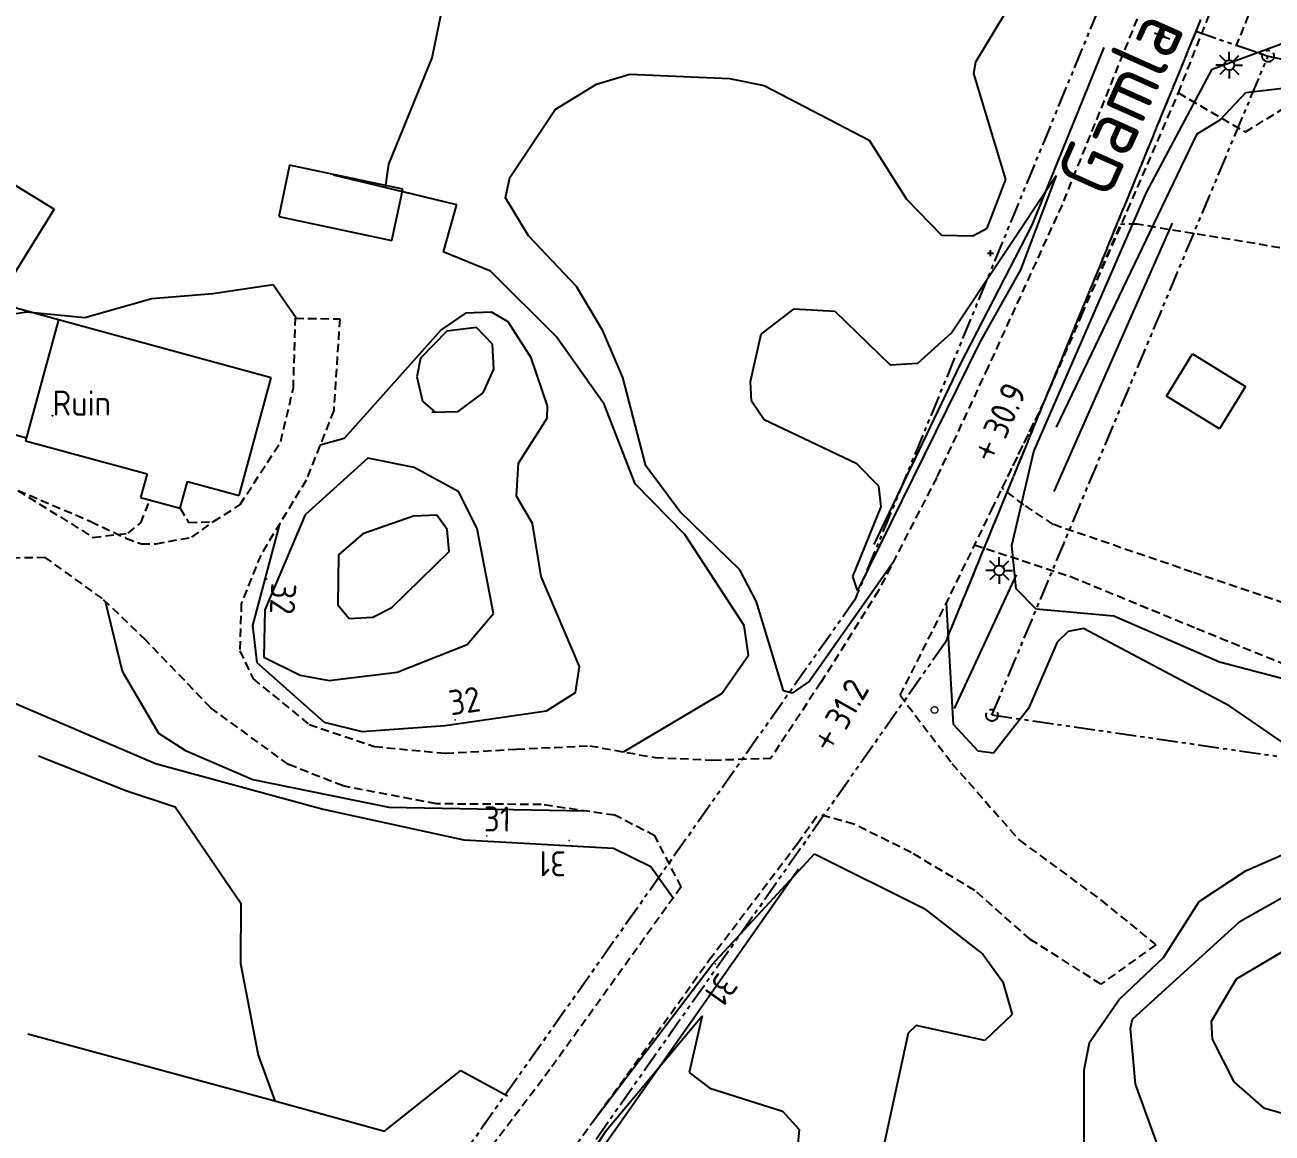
# Model space of a CAD drawing. Header units: metres. Extents: x 139929 to 143267, y 6401995 to 6404511.
# Drawn here: x 140392.8 to 140467.3, y 6402157.5 to 6402223.7 of the extents above; entities that cross this region are included whole.
import ezdxf
from ezdxf.enums import TextEntityAlignment as Align

# ---------------------------------------------------------------- set-up
doc = ezdxf.new("R2010")
doc.units = ezdxf.units.M
for name, pattern in [('DASHED', [0.75, 0.5, -0.25]), ('DGN Style 3', [2.464518, 1.76037, -0.704148]), ('PHANTOM', [2.5, 1.25, -0.25, 0.25, -0.25, 0.25, -0.25])]:
    doc.linetypes.add(name, pattern=pattern)
doc.layers.add('LM_GRÄNSPUNKT_TEXT_NY', color=94, linetype='Continuous', lineweight=25)
doc.layers.add('TE_OSAKERT_LAGE', color=254, linetype='Continuous', lineweight=0)
for name, color, linetype in [('M-BEF-BELYSNINGSSTOLPE', 4, 'Continuous'), ('M-BEF-BYGGNAD', 3, 'Continuous'), ('M-BEF-BÄCK', 7, 'Continuous'), ('M-BEF-HÄCK', 7, 'Continuous'), ('M-BEF-MUR', 4, 'Continuous'), ('M-BEF-NIVÅ', 4, 'Continuous'), ('M-BEF-NIVÅKURVA-PRIMÄR-0.5M', 12, 'Continuous'), ('M-BEF-NIVÅKURVA-PRIMÄR-1.0M', 12, 'Continuous'), ('M-BEF-SPECIALOMRÅDE', 7, 'Continuous'), ('M-BEF-TELE-INFO', 4, 'Continuous'), ('M-BEF-VÄGKANT', 1, 'DASHED'), ('M-GATUNAMN', 3, 'Continuous'), ('M-GR-FASTIGHETSGRÄNS', 3, 'PHANTOM'), ('M-GR-RÄTTIGHETSGRÄNS', 3, 'DASHED'), ('M-KRYSS-1000', 1, 'Continuous')]:
    doc.layers.add(name, color=color, linetype=linetype)
doc.styles.add('ISO', font='iso.shx', dxfattribs={"height": 2.5})
doc.styles.add('ITALICC', font='italicc', dxfattribs={"oblique": 10})
doc.linetypes.add('Bäck', pattern='A,5,[107,sma.shx,S=1,R=0,X=0,Y=0],5', length=10)

# ---------------------------------------------------------------- blocks, each defined once
blk = doc.blocks.new('PRI_L_BELYS')
for points in [[(-0.212, 0.212, 0), (-0.566, 0.566, 0)], [(0.212, 0.212, 0), (0.566, 0.566, 0)], [(-0.212, -0.212, 0), (-0.566, -0.566, 0)], [(0.212, -0.212, 0), (0.566, -0.566, 0)]]:
    blk.add_polyline3d(points)
blk.add_circle((0, 0), 0.3)
blk = doc.blocks.new('PRI_NIVÅ_HÖJDPUNKT_ISM')
at = {"color": 7}
for p, q in [((-0.25, 0), (0.25, 0)), ((0, 0.25), (0, -0.25))]:
    blk.add_line(p, q, dxfattribs=at)
blk = doc.blocks.new('osynlig cirkel')
blk.add_circle((0, 0), 0.005)
blk = doc.blocks.new('OSYNLIG')
blk.add_blockref('osynlig cirkel', (0, 0))
blk = doc.blocks.new('OCT370_2', base_point=(108327.366, 6370837.691))
at = {"layer": 'TE_OSAKERT_LAGE', "color": 30, "linetype": 'DGN Style 3', "lineweight": 13}
blk.add_circle((108327.357, 6370837.691), 0.2, dxfattribs=at)
blk = doc.blocks.new('LIGGARPUNKT')
blk.add_circle((0, 0), 0.35)
at = {"layer": 'LM_GRÄNSPUNKT_TEXT_NY', "style": 'ITALICC', "oblique": 10}
blk.add_attdef('PUNKTBETECKNING', (0.5, -0.35), '', height=0.7, dxfattribs=at)
blk = doc.blocks.new('PRI_LED_BELYS')
at = {"color": 0, "linetype": 'Continuous'}
for p, q in [((0, 0.5), (0, 1.33)), ((-0.5, 0), (-1.33, 0)), ((0.5, 0), (1.33, 0)), ((0, -0.5), (0, -1.33))]:
    blk.add_line(p, q, dxfattribs=at)
blk.add_circle((0, 0), 0.5, dxfattribs=at)
blk = doc.blocks.new('SPWDEF')
at = {"color": 0, "linetype": 'Continuous'}
for p, q in [((-1, 0), (1, 0)), ((0, -1), (0, 1))]:
    blk.add_line(p, q, dxfattribs=at)
blk.add_circle((0, 0), 0.2)
blk = doc.blocks.new('PLUS')
for p, q in [((-0.175, 0), (0, 0)), ((0, 0), (0, 0.175)), ((0, -0.175), (0, 0)), ((0, 0), (0.175, 0))]:
    blk.add_line(p, q)
blk = doc.blocks.new('PRI_NIVÅ_HÖJDPKT')
at = {"color": 0, "linetype": 'Continuous', "lineweight": -3}
blk.add_circle((183, 184), 0.0005, dxfattribs=at)

msp = doc.modelspace()

# ---------------------------------------------------------------- linework, layer by layer
at = {"layer": 'M-BEF-BYGGNAD'}
for p, q in [((140408.584, 6402215.349), (140407.93, 6402212.273)), ((140415.345, 6402213.911), (140408.584, 6402215.349)), ((140392.176, 6402214.159), (140394.504, 6402212.723)), ((140392.176, 6402214.159), (140394.504, 6402212.723)), ((140414.691, 6402210.835), (140415.345, 6402213.911)), ((140394.504, 6402212.723), (140391.34, 6402207.595)), ((140394.504, 6402212.723), (140391.34, 6402207.595)), ((140407.93, 6402212.273), (140414.691, 6402210.835)), ((140394.775, 6402206.105), (140391.062, 6402207.115)), ((140394.775, 6402206.105), (140392.806, 6402198.872)), ((140407.481, 6402202.645), (140394.775, 6402206.105)), ((140460.996, 6402201.542), (140462.543, 6402204.064)), ((140462.543, 6402204.064), (140465.712, 6402202.119)), ((140405.565, 6402195.608), (140407.481, 6402202.645)), ((140464.164, 6402199.598), (140460.996, 6402201.542)), ((140465.712, 6402202.119), (140464.164, 6402199.598)), ((140389.142, 6402200.06), (140392.854, 6402199.05)), ((140392.806, 6402198.872), (140400.061, 6402196.898)), ((140400.061, 6402196.898), (140399.677, 6402195.491)), ((140402.036, 6402194.848), (140402.472, 6402196.45)), ((140402.472, 6402196.45), (140405.565, 6402195.608)), ((140399.677, 6402195.491), (140402.036, 6402194.848))]:
    msp.add_line(p, q, dxfattribs=at)
at = {"layer": 'M-BEF-BÄCK', "lineweight": -3}
for p, q in [((140457.251, 6402222.374), (140452.948, 6402211.759)), ((140452.948, 6402211.759), (140448.652, 6402203.462)), ((140454.41, 6402199.697), (140460.037, 6402211.398)), ((140448.652, 6402203.462), (140443.49, 6402192.683)), ((140393.581, 6402180.039), (140398.798, 6402177.975)), ((140398.798, 6402177.975), (140401.744, 6402176.995)), ((140401.744, 6402176.995), (140405.662, 6402171.233)), ((140438.996, 6402173.279), (140426.905, 6402156.051)), ((140405.662, 6402171.233), (140405.641, 6402167.63)), ((140405.641, 6402167.63), (140406.706, 6402162.162)), ((140392.945, 6402163.427), (140407.698, 6402159.418)), ((140406.706, 6402162.162), (140407.698, 6402159.418)), ((140414.257, 6402157.608), (140418.812, 6402161.239)), ((140418.812, 6402161.239), (140421.614, 6402159.728)), ((140407.698, 6402159.418), (140414.257, 6402157.608))]:
    msp.add_line(p, q, dxfattribs=at)
at = {"layer": 'M-BEF-BÄCK', "linetype": 'Bäck', "lineweight": -3}
for p, q in [((140457.251, 6402222.374, 30.551), (140452.948, 6402211.759, 30.253)), ((140464.195, 6402218.057, 30.259), (140465.737, 6402219.684, 30.259)), ((140465.737, 6402219.684, 30.259), (140468.275, 6402219.98, 30.117)), ((140462.831, 6402217.209, 30.253), (140464.195, 6402218.057, 30.259)), ((140454.41, 6402199.697, 30.208), (140462.831, 6402217.209, 30.253)), ((140452.948, 6402211.759, 30.253), (140448.652, 6402203.462, 30.019)), ((140448.652, 6402203.462, 30.019), (140443.49, 6402192.683, 30.294)), ((140393.581, 6402180.039, 30.545), (140398.798, 6402177.975, 30.608)), ((140398.798, 6402177.975, 30.608), (140401.744, 6402176.995, 30.631)), ((140401.744, 6402176.995, 30.631), (140405.662, 6402171.233, 30.688)), ((140438.996, 6402173.279, 30.751), (140426.905, 6402156.051, 30.196)), ((140405.662, 6402171.233, 30.688), (140405.641, 6402167.63, 30.557)), ((140405.641, 6402167.63, 30.557), (140406.706, 6402162.162, 30.465)), ((140392.945, 6402163.427, 30.191), (140407.698, 6402159.418, 30.311)), ((140406.706, 6402162.162, 30.465), (140407.698, 6402159.418, 30.311)), ((140414.257, 6402157.608, 30.339), (140418.812, 6402161.239, 30.316)), ((140418.812, 6402161.239, 30.316), (140421.614, 6402159.728, 30.294)), ((140407.698, 6402159.418, 30.311), (140414.257, 6402157.608, 30.339))]:
    msp.add_line(p, q, dxfattribs=at)
at = {"layer": 'M-BEF-HÄCK', "lineweight": -3}
for p, q in [((140454.271, 6402195.84), (140461.349, 6402211.87)), ((140448.322, 6402182.876), (140452.016, 6402190.872)), ((140448.322, 6402182.876), (140452.016, 6402190.872))]:
    msp.add_line(p, q, dxfattribs=at)
at = {"layer": 'M-BEF-MUR'}
for p, q in [((140411.195, 6402214.766), (140418.566, 6402212.993)), ((140418.566, 6402212.993), (140417.764, 6402210.166))]:
    msp.add_line(p, q, dxfattribs=at)
at = {"layer": 'M-BEF-MUR', "lineweight": -3}
for p, q in [((140415.344, 6402213.768), (140418.566, 6402212.993)), ((140418.566, 6402212.993), (140417.764, 6402210.166))]:
    msp.add_line(p, q, dxfattribs=at)
at = {"layer": 'M-BEF-NIVÅKURVA-PRIMÄR-0.5M', "linetype": 'Continuous', "lineweight": -3}
for p, q in [((140417.104, 6402221.761, 31.5), (140417.955, 6402225.94, 31.5)), ((140463.72, 6402221.075, 30.5), (140468.281, 6402222.762, 30.5)), ((140414.503, 6402215.406, 31.5), (140417.104, 6402221.761, 31.5)), ((140459.794, 6402213.704, 30.5), (140463.72, 6402221.075, 30.5)), ((140414.304, 6402214.018, 31.5), (140414.503, 6402215.406, 31.5)), ((140448.134, 6402205.335, 30.5), (140454.397, 6402214.72, 30.5)), ((140454.397, 6402214.72, 30.5), (140452.259, 6402209.095, 30.5)), ((140453.061, 6402198.233, 30.5), (140459.794, 6402213.704, 30.5)), ((140420.587, 6402209.014, 31.5), (140417.764, 6402210.166, 31.5)), ((140424.523, 6402205.099, 31.5), (140420.587, 6402209.014, 31.5)), ((140452.259, 6402209.095, 30.5), (140449.834, 6402204.766, 30.5)), ((140436.758, 6402205.243, 30.5), (140438.744, 6402206.75, 30.5)), ((140438.744, 6402206.75, 30.5), (140441.175, 6402206.619, 30.5)), ((140441.175, 6402206.619, 30.5), (140444.473, 6402203.416, 30.5)), ((140417.984, 6402205.431, 32.5), (140416.41, 6402203.815, 32.5)), ((140419.747, 6402205.637, 32.5), (140417.984, 6402205.431, 32.5)), ((140420.703, 6402204.645, 32.5), (140419.747, 6402205.637, 32.5)), ((140436.13, 6402202.415, 30.5), (140436.758, 6402205.243, 30.5)), ((140446.122, 6402203.519, 30.5), (140448.134, 6402205.335, 30.5)), ((140420.781, 6402203.158, 32.5), (140420.703, 6402204.645, 32.5)), ((140427.388, 6402201.07, 31.5), (140424.523, 6402205.099, 31.5)), ((140449.834, 6402204.766, 30.5), (140442.514, 6402189.922, 30.5)), ((140416.41, 6402203.815, 32.5), (140416.189, 6402202.689, 32.5)), ((140420.153, 6402201.747, 32.5), (140420.781, 6402203.158, 32.5)), ((140444.473, 6402203.416, 30.5), (140446.122, 6402203.519, 30.5)), ((140416.189, 6402202.689, 32.5), (140416.522, 6402201.234, 32.5)), ((140436.19, 6402201.241, 30.5), (140436.13, 6402202.415, 30.5)), ((140418.656, 6402200.629, 32.5), (140420.153, 6402201.747, 32.5)), ((140416.522, 6402201.234, 32.5), (140417.305, 6402200.56, 32.5)), ((140429.226, 6402196.308, 31.5), (140427.388, 6402201.07, 31.5)), ((140436.946, 6402200.122, 30.5), (140436.19, 6402201.241, 30.5)), ((140417.089, 6402200.589, 32.5), (140418.656, 6402200.629, 32.5)), ((140442.477, 6402197.488, 30.5), (140436.946, 6402200.122, 30.5)), ((140413.265, 6402197.837, 32.5), (140409.513, 6402194.453, 32.5)), ((140416.024, 6402197.28, 32.5), (140413.265, 6402197.837, 32.5)), ((140451.756, 6402192.615, 30.5), (140453.061, 6402198.233, 30.5)), ((140418.696, 6402195.817, 32.5), (140416.024, 6402197.28, 32.5)), ((140443.796, 6402196.162, 30.5), (140442.477, 6402197.488, 30.5)), ((140432.194, 6402193.282, 31.5), (140429.226, 6402196.308, 31.5)), ((140419.8, 6402193.604, 32.5), (140418.696, 6402195.817, 32.5)), ((140443.945, 6402194.926, 30.5), (140443.796, 6402196.162, 30.5)), ((140442.248, 6402190.769, 30.5), (140443.945, 6402194.926, 30.5)), ((140409.513, 6402194.453, 32.5), (140407.104, 6402188.766, 32.5)), ((140420.769, 6402188.554, 32.5), (140419.8, 6402193.604, 32.5)), ((140435.746, 6402187.831, 31.5), (140432.194, 6402193.282, 31.5)), ((140452.008, 6402190.023, 30.5), (140451.756, 6402192.615, 30.5)), ((140442.514, 6402189.922, 30.5), (140442.248, 6402190.769, 30.5)), ((140453.209, 6402188.817, 30.5), (140452.008, 6402190.023, 30.5)), ((140397.55, 6402189.296, 31.5), (140398.57, 6402185.101, 31.5)), ((140407.104, 6402188.766, 32.5), (140407.039, 6402185.946, 32.5)), ((140457.846, 6402188.393, 30.5), (140453.209, 6402188.817, 30.5)), ((140419.195, 6402186.708, 32.5), (140420.769, 6402188.554, 32.5)), ((140464.156, 6402185.645, 30.5), (140457.846, 6402188.393, 30.5)), ((140436.004, 6402186.056, 31.5), (140435.746, 6402187.831, 31.5)), ((140415.004, 6402185.037, 32.5), (140419.195, 6402186.708, 32.5)), ((140407.039, 6402185.946, 32.5), (140409.22, 6402184.864, 32.5)), ((140434.412, 6402183.77, 31.5), (140436.004, 6402186.056, 31.5)), ((140398.57, 6402185.101, 31.5), (140400.753, 6402181.407, 31.5)), ((140410.952, 6402184.557, 32.5), (140415.004, 6402185.037, 32.5)), ((140468.269, 6402184.559, 30.5), (140464.156, 6402185.645, 30.5)), ((140409.22, 6402184.864, 32.5), (140410.952, 6402184.557, 32.5)), ((140428.531, 6402180.286, 31.5), (140434.412, 6402183.77, 31.5)), ((140400.753, 6402181.407, 31.5), (140402.368, 6402180.363, 31.5)), ((140402.368, 6402180.363, 31.5), (140406.387, 6402178.639, 31.5)), ((140406.387, 6402178.639, 31.5), (140414.509, 6402176.984, 31.5)), ((140414.509, 6402176.984, 31.5), (140426.226, 6402176.756, 31.5)), ((140468.685, 6402174.444, 31.5), (140465.675, 6402173.124, 31.5)), ((140465.675, 6402173.124, 31.5), (140462.915, 6402171.323, 31.5)), ((140462.915, 6402171.323, 31.5), (140460.787, 6402167.964, 31.5)), ((140468.965, 6402168.94, 32.5), (140465.156, 6402166.702, 32.5)), ((140460.787, 6402167.964, 31.5), (140458.201, 6402165.519, 31.5)), ((140465.156, 6402166.702, 32.5), (140463.666, 6402164.175, 32.5)), ((140458.201, 6402165.519, 31.5), (140456.378, 6402162.873, 31.5)), ((140427.525, 6402157.67, 30.5), (140433.237, 6402164.512, 30.5)), ((140433.237, 6402164.512, 30.5), (140432.456, 6402161.117, 30.5)), ((140463.666, 6402164.175, 32.5), (140463.713, 6402163.117, 32.5)), ((140456.378, 6402162.873, 31.5), (140456.059, 6402161.261, 31.5)), ((140463.713, 6402163.117, 32.5), (140465.013, 6402160.559, 32.5)), ((140456.059, 6402161.261, 31.5), (140456.057, 6402153.378, 31.5)), ((140432.456, 6402161.117, 30.5), (140433.691, 6402160.182, 30.5)), ((140465.013, 6402160.559, 32.5), (140466.786, 6402159.013, 32.5)), ((140433.691, 6402160.182, 30.5), (140438.038, 6402158.812, 30.5)), ((140466.786, 6402159.013, 32.5), (140469.672, 6402158.198, 32.5)), ((140438.038, 6402158.812, 30.5), (140439.045, 6402157.719, 30.5)), ((140422.64, 6402150.341, 30.5), (140427.525, 6402157.67, 30.5)), ((140439.045, 6402157.719, 30.5), (140438.852, 6402155.786, 30.5))]:
    msp.add_line(p, q, dxfattribs=at)
at = {"layer": 'M-BEF-NIVÅKURVA-PRIMÄR-1.0M', "linetype": 'Continuous', "lineweight": -3}
for p, q in [((140449.587, 6402221.512, 31), (140454.768, 6402230.092, 31)), ((140426.914, 6402220.186, 31), (140428.913, 6402220.783, 31)), ((140428.913, 6402220.783, 31), (140434.879, 6402220.522, 31)), ((140449.466, 6402220.816, 31), (140449.587, 6402221.512, 31)), ((140451.39, 6402214.48, 31), (140449.466, 6402220.816, 31)), ((140424.446, 6402218.663, 31), (140426.914, 6402220.186, 31)), ((140434.879, 6402220.522, 31), (140436.948, 6402220.104, 31)), ((140436.948, 6402220.104, 31), (140443.219, 6402216.834, 31)), ((140421.749, 6402214.614, 31), (140424.446, 6402218.663, 31)), ((140443.219, 6402216.834, 31), (140445.459, 6402213.306, 31)), ((140421.486, 6402213.402, 31), (140421.749, 6402214.614, 31)), ((140450.273, 6402211.573, 31), (140451.39, 6402214.48, 31)), ((140422.863, 6402211.13, 31), (140421.486, 6402213.402, 31)), ((140445.459, 6402213.306, 31), (140447.553, 6402211.154, 31)), ((140425.73, 6402208.085, 31), (140422.863, 6402211.13, 31)), ((140447.553, 6402211.154, 31), (140449.406, 6402211.125, 31)), ((140449.406, 6402211.125, 31), (140450.273, 6402211.573, 31)), ((140427.295, 6402205.452, 31), (140425.73, 6402208.085, 31)), ((140419.092, 6402206.507, 32), (140417.634, 6402205.501, 32)), ((140420.648, 6402206.554, 32), (140419.092, 6402206.507, 32)), ((140421.635, 6402205.978, 32), (140420.648, 6402206.554, 32)), ((140423.013, 6402203.833, 32), (140421.635, 6402205.978, 32)), ((140417.634, 6402205.501, 32), (140411.842, 6402199.02, 32)), ((140428.504, 6402202.66, 31), (140427.295, 6402205.452, 31)), ((140424.002, 6402200.957, 32), (140423.013, 6402203.833, 32)), ((140429.877, 6402197.385, 31), (140428.504, 6402202.66, 31)), ((140423.982, 6402200.225, 32), (140424.002, 6402200.957, 32)), ((140422.263, 6402197.543, 32), (140423.982, 6402200.225, 32)), ((140411.842, 6402199.02, 32), (140410.405, 6402198.62, 32)), ((140422.137, 6402195.571, 32), (140422.263, 6402197.543, 32)), ((140431.914, 6402194.641, 31), (140429.877, 6402197.385, 31)), ((140423.105, 6402193.936, 32), (140422.137, 6402195.571, 32)), ((140415.98, 6402194.378, 33), (140412.955, 6402193.323, 33)), ((140417.373, 6402194.419, 33), (140415.98, 6402194.378, 33)), ((140417.998, 6402193.582, 33), (140417.373, 6402194.419, 33)), ((140435.49, 6402191.155, 31), (140431.914, 6402194.641, 31)), ((140407.975, 6402193.892, 32), (140406.362, 6402187.843, 32)), ((140412.955, 6402193.323, 33), (140411.51, 6402192.054, 33)), ((140418.123, 6402192.255, 33), (140417.998, 6402193.582, 33)), ((140423.622, 6402190.765, 32), (140423.105, 6402193.936, 32)), ((140411.51, 6402192.054, 33), (140411.462, 6402189.063, 33)), ((140414.687, 6402188.911, 33), (140418.123, 6402192.255, 33)), ((140436.483, 6402189.245, 31), (140435.49, 6402191.155, 31)), ((140444.63, 6402191.584, 31), (140439.654, 6402184.511, 31)), ((140425.9, 6402185.382, 32), (140423.622, 6402190.765, 32)), ((140411.462, 6402189.063, 33), (140412.149, 6402188.248, 33)), ((140413.563, 6402188.341, 33), (140414.687, 6402188.911, 33)), ((140438.1, 6402183.923, 31), (140436.483, 6402189.245, 31)), ((140448.257, 6402181.913, 31), (140447.836, 6402189.18, 31)), ((140412.149, 6402188.248, 33), (140413.563, 6402188.341, 33)), ((140406.362, 6402187.843, 32), (140406.617, 6402185.627, 32)), ((140455.12, 6402187.486, 31), (140454.46, 6402186.833, 31)), ((140456.033, 6402187.662, 31), (140455.12, 6402187.486, 31)), ((140464.779, 6402183.024, 31), (140456.033, 6402187.662, 31)), ((140454.46, 6402186.833, 31), (140452.747, 6402182.865, 31)), ((140385.582, 6402185.996, 31), (140400.558, 6402179.591, 31)), ((140406.617, 6402185.627, 32), (140410.639, 6402182.051, 32)), ((140425.661, 6402183.834, 32), (140425.9, 6402185.382, 32)), ((140439.654, 6402184.511, 31), (140438.626, 6402183.789, 31)), ((140423.944, 6402182.733, 32), (140425.661, 6402183.834, 32)), ((140438.626, 6402183.789, 31), (140438.1, 6402183.923, 31)), ((140452.747, 6402182.865, 31), (140450.649, 6402180.205, 31)), ((140469.899, 6402179.486, 31), (140464.779, 6402183.024, 31)), ((140410.639, 6402182.051, 32), (140412.897, 6402181.502, 32)), ((140417.887, 6402181.855, 32), (140423.944, 6402182.733, 32)), ((140412.897, 6402181.502, 32), (140417.887, 6402181.855, 32)), ((140449.732, 6402180.332, 31), (140448.257, 6402181.913, 31)), ((140450.649, 6402180.205, 31), (140449.732, 6402180.332, 31)), ((140400.558, 6402179.591, 31), (140410.581, 6402176.853, 31)), ((140410.581, 6402176.853, 31), (140418.999, 6402175.035, 31)), ((140418.999, 6402175.035, 31), (140427.944, 6402174.537, 31)), ((140427.944, 6402174.537, 31), (140430.176, 6402173.424, 31)), ((140433.838, 6402167.585, 31), (140439.962, 6402174.182, 31)), ((140439.962, 6402174.182, 31), (140446.508, 6402170.924, 31)), ((140430.176, 6402173.424, 31), (140431.512, 6402171.552, 31)), ((140470.628, 6402173.096, 32), (140465.329, 6402170.097, 32)), ((140446.508, 6402170.924, 31), (140450.008, 6402168.184, 31)), ((140465.329, 6402170.097, 32), (140458.933, 6402164.284, 32)), ((140450.008, 6402168.184, 31), (140451.214, 6402166.537, 31)), ((140426.664, 6402158.128, 31), (140433.838, 6402167.585, 31)), ((140451.214, 6402166.537, 31), (140451.769, 6402164.595, 31)), ((140451.769, 6402164.595, 31), (140450.124, 6402163.035, 31)), ((140458.933, 6402164.284, 32), (140458.817, 6402163.759, 32)), ((140445.552, 6402163.465, 31), (140443.471, 6402153.893, 31)), ((140446.032, 6402163.922, 31), (140445.552, 6402163.465, 31)), ((140450.124, 6402163.035, 31), (140446.032, 6402163.922, 31)), ((140458.817, 6402163.759, 32), (140459.127, 6402160.416, 32)), ((140459.127, 6402160.416, 32), (140461.288, 6402154.452, 32))]:
    msp.add_line(p, q, dxfattribs=at)
at = {"layer": 'M-BEF-SPECIALOMRÅDE', "lineweight": -3}
for p, q in [((140407.597, 6402208.194), (140403.99, 6402207.666)), ((140408.976, 6402206.21), (140407.597, 6402208.194)), ((140403.99, 6402207.666), (140400.342, 6402207.352)), ((140400.342, 6402207.352), (140396.34, 6402206.213)), ((140392.874, 6402206.551), (140390.343, 6402206.168)), ((140396.34, 6402206.213), (140392.874, 6402206.551))]:
    msp.add_line(p, q, dxfattribs=at)
at = {"layer": 'M-BEF-VÄGKANT', "lineweight": -3}
for p, q in [((140461.699, 6402219.661), (140463.984, 6402225.433)), ((140461.699, 6402219.661), (140463.984, 6402225.433)), ((140459.232, 6402224.088), (140454.747, 6402212.981)), ((140461.698, 6402219.66), (140461.699, 6402219.661)), ((140461.698, 6402219.66), (140461.699, 6402219.661)), ((140461.699, 6402219.661), (140465.705, 6402217.332)), ((140465.705, 6402217.332), (140469.456, 6402219.648)), ((140454.747, 6402212.981), (140450.33, 6402203.288)), ((140455.935, 6402206.403), (140458.248, 6402211.809)), ((140459.243, 6402211.814), (140458.248, 6402211.809)), ((140469.24, 6402210.168), (140459.243, 6402211.814)), ((140408.807, 6402202.022), (140408.93, 6402206.198)), ((140408.93, 6402206.198), (140411.579, 6402206.16)), ((140411.579, 6402206.16), (140411.218, 6402200.676)), ((140453.678, 6402201.193), (140455.935, 6402206.403)), ((140450.33, 6402203.288), (140447.256, 6402196.685)), ((140408.052, 6402198.822), (140408.807, 6402202.022)), ((140411.218, 6402200.676), (140409.573, 6402196.519)), ((140451.17, 6402196.037), (140453.678, 6402201.193)), ((140405.625, 6402195.06), (140408.052, 6402198.822)), ((140409.573, 6402196.519), (140406.853, 6402192.048)), ((140447.256, 6402196.685), (140443.776, 6402189.923)), ((140392.34, 6402195.911), (140396.696, 6402194.055)), ((140452.468, 6402195.042), (140451.17, 6402196.036)), ((140452.468, 6402195.042), (140451.17, 6402196.036)), ((140404.036, 6402194.043), (140405.625, 6402195.06)), ((140454.23, 6402193.869), (140452.468, 6402195.042)), ((140454.23, 6402193.869), (140452.468, 6402195.042)), ((140396.696, 6402194.055), (140398.794, 6402193.056)), ((140402.743, 6402193.114), (140404.036, 6402194.043)), ((140462.528, 6402191.026), (140454.23, 6402193.869)), ((140462.528, 6402191.026), (140454.23, 6402193.869)), ((140398.794, 6402193.056), (140399.738, 6402192.71)), ((140399.738, 6402192.71), (140400.614, 6402192.717)), ((140400.614, 6402192.717), (140402.743, 6402193.114)), ((140447.45, 6402188.385), (140449.526, 6402192.655)), ((140449.525, 6402192.654), (140455.265, 6402190.76)), ((140393.981, 6402191.895), (140389.282, 6402191.819)), ((140397.396, 6402189.444), (140393.981, 6402191.895)), ((140406.853, 6402192.048), (140405.694, 6402189.154)), ((140468.041, 6402189.159), (140462.528, 6402191.026)), ((140468.041, 6402189.159), (140462.528, 6402191.026)), ((140455.265, 6402190.76), (140462.797, 6402187.66)), ((140443.776, 6402189.923), (140440.332, 6402184.427)), ((140399.995, 6402186.958), (140397.396, 6402189.444)), ((140405.694, 6402189.154), (140405.601, 6402186.322)), ((140445.065, 6402183.662), (140447.45, 6402188.385)), ((140462.797, 6402187.66), (140468.877, 6402185.185)), ((140403.867, 6402182.915), (140399.995, 6402186.958)), ((140405.601, 6402186.322), (140406.403, 6402184.651)), ((140406.403, 6402184.651), (140409.746, 6402181.922)), ((140440.332, 6402184.427), (140437.343, 6402179.91)), ((140445.065, 6402183.662), (140448.169, 6402179.59)), ((140408.511, 6402179.532), (140403.867, 6402182.915)), ((140409.746, 6402181.922), (140413.647, 6402180.603)), ((140413.647, 6402180.603), (140417.902, 6402180.197)), ((140422.148, 6402180.445), (140426.531, 6402180.647)), ((140426.531, 6402180.647), (140430.429, 6402179.944)), ((140417.902, 6402180.197), (140422.148, 6402180.445)), ((140430.429, 6402179.944), (140433.89, 6402179.793)), ((140433.89, 6402179.793), (140437.343, 6402179.91)), ((140411.778, 6402178.244), (140408.511, 6402179.532)), ((140448.169, 6402179.59), (140452.205, 6402175)), ((140417.363, 6402177.175), (140411.778, 6402178.244)), ((140423.61, 6402177.136), (140417.363, 6402177.175)), ((140428.011, 6402176.497), (140423.61, 6402177.136)), ((140430.415, 6402175.27), (140428.011, 6402176.497)), ((140438.927, 6402174.806), (140440.173, 6402176.555)), ((140442.313, 6402175.961), (140440.173, 6402176.555)), ((140445.731, 6402174.269), (140442.313, 6402175.961)), ((140431.985, 6402172.21), (140430.415, 6402175.27)), ((140433.667, 6402167.853), (140438.927, 6402174.806)), ((140452.205, 6402175), (140457.077, 6402171.418)), ((140449.526, 6402172.002), (140445.731, 6402174.269)), ((140431.985, 6402172.21), (140424.142, 6402161.303)), ((140452.838, 6402169.084), (140449.526, 6402172.002)), ((140457.077, 6402171.418), (140460.351, 6402168.76)), ((140457.074, 6402166.4), (140452.838, 6402169.084)), ((140460.351, 6402168.76), (140457.074, 6402166.4)), ((140428.739, 6402160.976), (140433.667, 6402167.853)), ((140424.142, 6402161.303), (140416.92, 6402151.756)), ((140422.574, 6402152.513), (140428.739, 6402160.976))]:
    msp.add_line(p, q, dxfattribs=at)
at = {"layer": 'M-BEF-VÄGKANT'}
for p, q in [((140461.699, 6402219.661), (140463.984, 6402225.433)), ((140459.232, 6402224.088), (140454.747, 6402212.981)), ((140458.666, 6402212.638), (140461.699, 6402219.661)), ((140454.747, 6402212.981), (140450.33, 6402203.288)), ((140455.935, 6402206.403), (140458.666, 6402212.638)), ((140408.807, 6402202.022), (140408.93, 6402206.198)), ((140408.93, 6402206.198), (140411.579, 6402206.16)), ((140411.579, 6402206.16), (140411.218, 6402200.676)), ((140453.678, 6402201.193), (140455.935, 6402206.403)), ((140450.33, 6402203.288), (140447.256, 6402196.685)), ((140408.052, 6402198.822), (140408.807, 6402202.022)), ((140411.218, 6402200.676), (140409.573, 6402196.519)), ((140450.552, 6402194.767), (140453.678, 6402201.193)), ((140405.625, 6402195.06), (140408.052, 6402198.822)), ((140409.573, 6402196.519), (140406.853, 6402192.048)), ((140447.256, 6402196.685), (140443.776, 6402189.923)), ((140392.34, 6402195.911), (140396.829, 6402193.102)), ((140399.684, 6402193.967), (140400.227, 6402195.341)), ((140402.036, 6402194.848), (140402.549, 6402193.985)), ((140404.036, 6402194.043), (140405.625, 6402195.06)), ((140447.45, 6402188.385), (140450.552, 6402194.767)), ((140398.935, 6402193.344), (140399.684, 6402193.967)), ((140402.549, 6402193.985), (140404.036, 6402194.043)), ((140396.829, 6402193.102), (140398.935, 6402193.344)), ((140393.981, 6402191.895), (140389.282, 6402191.819)), ((140397.396, 6402189.444), (140393.981, 6402191.895)), ((140406.853, 6402192.048), (140405.694, 6402189.154)), ((140443.776, 6402189.923), (140440.332, 6402184.427)), ((140399.995, 6402186.958), (140397.396, 6402189.444)), ((140405.694, 6402189.154), (140405.601, 6402186.322)), ((140445.065, 6402183.662), (140447.45, 6402188.385)), ((140403.867, 6402182.915), (140399.995, 6402186.958)), ((140405.601, 6402186.322), (140406.403, 6402184.651)), ((140406.403, 6402184.651), (140409.746, 6402181.922)), ((140440.332, 6402184.427), (140437.343, 6402179.91)), ((140445.065, 6402183.662), (140448.169, 6402179.59)), ((140408.511, 6402179.532), (140403.867, 6402182.915)), ((140409.746, 6402181.922), (140413.647, 6402180.603)), ((140413.647, 6402180.603), (140417.902, 6402180.197)), ((140422.148, 6402180.445), (140426.531, 6402180.647)), ((140426.531, 6402180.647), (140430.429, 6402179.944)), ((140417.902, 6402180.197), (140422.148, 6402180.445)), ((140430.429, 6402179.944), (140433.89, 6402179.793)), ((140433.89, 6402179.793), (140437.343, 6402179.91)), ((140411.778, 6402178.244), (140408.511, 6402179.532)), ((140448.169, 6402179.59), (140452.205, 6402175)), ((140417.363, 6402177.175), (140411.778, 6402178.244)), ((140423.61, 6402177.136), (140417.363, 6402177.175)), ((140428.011, 6402176.497), (140423.61, 6402177.136)), ((140430.415, 6402175.27), (140428.011, 6402176.497)), ((140438.927, 6402174.806), (140440.173, 6402176.555)), ((140442.313, 6402175.961), (140440.173, 6402176.555)), ((140445.731, 6402174.269), (140442.313, 6402175.961)), ((140431.985, 6402172.21), (140430.415, 6402175.27)), ((140433.667, 6402167.853), (140438.927, 6402174.806)), ((140452.205, 6402175), (140457.077, 6402171.418)), ((140449.526, 6402172.002), (140445.731, 6402174.269)), ((140431.985, 6402172.21), (140424.142, 6402161.303)), ((140452.838, 6402169.084), (140449.526, 6402172.002)), ((140457.077, 6402171.418), (140460.351, 6402168.76)), ((140457.074, 6402166.4), (140452.838, 6402169.084)), ((140460.351, 6402168.76), (140457.074, 6402166.4)), ((140428.739, 6402160.976), (140433.667, 6402167.853)), ((140424.142, 6402161.303), (140416.92, 6402151.756)), ((140422.574, 6402152.513), (140428.739, 6402160.976))]:
    msp.add_line(p, q, dxfattribs=at)
at = {"layer": 'M-GR-FASTIGHETSGRÄNS'}
for p, q in [((140499.076, 6402311.931), (140447.75, 6402186.778)), ((140499.076, 6402311.939), (140462.748, 6402223.351)), ((140456.908, 6402224.635), (140442.362, 6402189.365)), ((140462.748, 6402223.351), (140447.75, 6402186.778)), ((140462.748, 6402223.351), (140467.065, 6402221.864)), ((140462.749, 6402223.351), (140467.065, 6402221.864)), ((140450.558, 6402182.474), (140467.065, 6402221.864)), ((140450.558, 6402182.474), (140467.065, 6402221.864)), ((140467.065, 6402221.864), (140515.623, 6402211.634)), ((140467.065, 6402221.864), (140515.623, 6402211.634)), ((140442.362, 6402189.365), (140405.281, 6402136.848)), ((140442.362, 6402189.365), (140405.281, 6402136.848)), ((140447.75, 6402186.778), (140409.518, 6402132.408)), ((140447.75, 6402186.778), (140409.518, 6402132.408)), ((140503.713, 6402174.777), (140450.558, 6402182.474)), ((140503.713, 6402174.777), (140450.558, 6402182.474))]:
    msp.add_line(p, q, dxfattribs=at)
at = {"layer": 'M-GR-RÄTTIGHETSGRÄNS', "lineweight": -3}
for p, q in [((140499.743, 6402308.473), (140465.163, 6402222.519)), ((140465.163, 6402222.519), (140467.065, 6402221.864)), ((140467.065, 6402221.864), (140469.043, 6402221.447))]:
    msp.add_line(p, q, dxfattribs=at)

# ---------------------------------------------------------------- block references
at = {"layer": 'M-BEF-BELYSNINGSSTOLPE', "color": 1, "linetype": 'Continuous', "lineweight": -3, "xscale": 0.6, "yscale": 0.6, "zscale": 0.6}
for p in [(140464.739, 6402221.326), (140450.995, 6402191.127)]:
    msp.add_blockref('PRI_LED_BELYS', p, dxfattribs=at)
at = {"layer": 'M-BEF-BELYSNINGSSTOLPE', "lineweight": -3}
for p in [(140464.739, 6402221.326), (140450.995, 6402191.127)]:
    msp.add_blockref('PRI_L_BELYS', p, dxfattribs=at)
at = {"layer": 'M-BEF-NIVÅ', "xscale": 0.5, "yscale": 0.5, "zscale": 0.5}
for p, rotation in [((140460.732, 6402223.057), 68.69699765304524), ((140450.253, 6402198.294), 66.23099883434715), ((140440.665, 6402180.997), 60.73199987319155)]:
    msp.add_blockref('SPWDEF', p, dxfattribs=dict(at, rotation=rotation))
at = {"layer": 'M-BEF-NIVÅ', "lineweight": -3}
for p, rotation in [((140460.732, 6402223.057), 68.69699765304543), ((140450.253, 6402198.294), 66.2309988343469), ((140440.665, 6402180.997), 60.73199987319148)]:
    msp.add_blockref('PRI_NIVÅ_HÖJDPUNKT_ISM', p, dxfattribs=dict(at, rotation=rotation))
at = {"layer": 'M-BEF-NIVÅKURVA-PRIMÄR-1.0M', "color": 1, "linetype": 'Continuous', "lineweight": -3, "xscale": 0.001, "yscale": 0.001, "zscale": 0.001}
for p in [(140407.038, 6402190.428, 32), (140418.29, 6402182.005, 32), (140420.19, 6402175.072, 31), (140425.106, 6402174.797, 31), (140433.851, 6402167.432, 31)]:
    msp.add_blockref('PRI_NIVÅ_HÖJDPKT', p, dxfattribs=at)
at = {"layer": 'M-BEF-SPECIALOMRÅDE', "lineweight": -3}
msp.add_blockref('OSYNLIG', (140394.413, 6402200.377), dxfattribs=at)
at = {"layer": 'M-BEF-TELE-INFO', "color": 30, "linetype": 'DGN Style 3', "lineweight": 13}
msp.add_blockref('OCT370_2', (140447.137, 6402182.788), dxfattribs=at)
at = {"layer": 'M-GR-FASTIGHETSGRÄNS'}
for p in [(140467.065, 6402221.864), (140450.558, 6402182.474)]:
    msp.add_blockref('LIGGARPUNKT', p, dxfattribs=at)
at = {"layer": 'M-KRYSS-1000', "ltscale": 0.8}
msp.add_blockref('PLUS', (140450.473, 6402210.084), dxfattribs=at)

# ---------------------------------------------------------------- texts
at = {"layer": 'M-BEF-NIVÅ', "style": 'ISO'}
for s, rotation, p in [('30.9', 66.231, (140450.666, 6402199.205)), ('30.9', 65.63998, (140450.666, 6402199.205)), ('31.2', 60.732, (140441.162, 6402181.865)), ('31.2', 60.14076, (140441.162, 6402181.865))]:
    msp.add_text(s, height=1.5, rotation=rotation, dxfattribs=at).set_placement(p, align=Align.MIDDLE_LEFT)
at = {"layer": 'M-BEF-NIVÅKURVA-PRIMÄR-1.0M', "style": 'ISO'}
for s, rotation, p in [('32', 267.06599, (140407.038, 6402190.428)), ('32', 8.478, (140418.29, 6402182.005)), ('31', 359.71199, (140420.19, 6402175.072)), ('31', 179.739, (140425.106, 6402174.797)), ('31', 234.92701, (140433.851, 6402167.432))]:
    msp.add_text(s, height=1.5, rotation=rotation, dxfattribs=at).set_placement(p, align=Align.BOTTOM_LEFT)
at = {"layer": 'M-BEF-SPECIALOMRÅDE', "color": 250, "lineweight": -3, "style": 'ISO'}
msp.add_text('Ruin', height=1.5, dxfattribs=at).set_placement((140394.413, 6402200.377))
at = {"layer": 'M-GATUNAMN', "lineweight": -3, "style": 'ISO'}
msp.add_text('Gamla Sörredsvägen', height=3.5, rotation=65.91039, dxfattribs=at).set_placement((140464.033, 6402232.087), align=Align.MIDDLE_CENTER)

doc.saveas('drawing.dxf')
